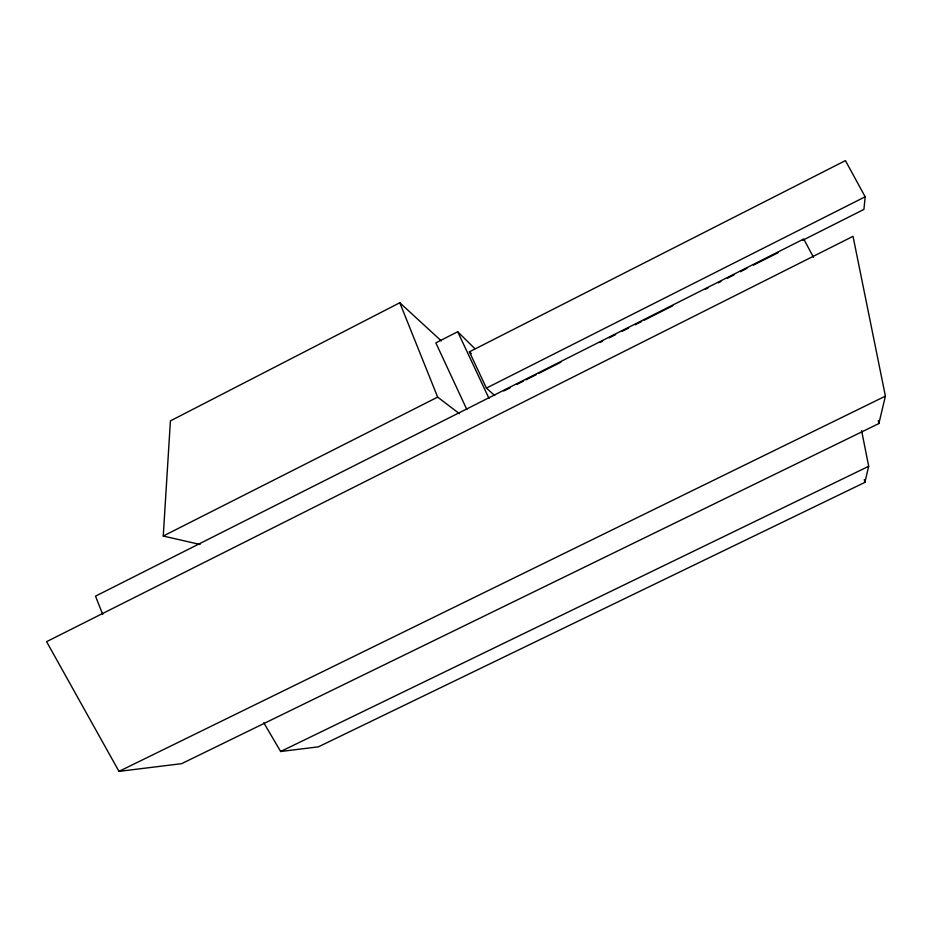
<?xml version="1.0" encoding="UTF-8"?>
<svg xmlns="http://www.w3.org/2000/svg" width="932" height="932" viewBox="0 0 932 932"><rect width="100%" height="100%" fill="white"/><g stroke="black" fill="none" stroke-linecap="round" stroke-linejoin="round"><path stroke-width="1.4" d="M200.065 544.463L163.251 536.04L170.405 420.891L399.793 302.749L441.314 340.902M494.706 395.564L486.411 388.096L469.39 351.842L845.417 160.619L865.176 196.78L863.917 209.409L802.813 240.211M263.779 722.789L280.649 751.495L318.395 746.847L864.861 482.392L868.694 466.291L861.599 430.642M878.876 423.547L885.4 396.135L853.025 236.344L46.6 641.67L118.97 771.381L181.6 763.669L878.876 423.547L878.305 420.693M474.598 348.405L457.694 331.734L435.85 342.894L466.85 409.544M163.251 536.04L437.656 397.114L459.499 413.738M486.411 388.096L865.176 196.78M503.804 390.974L510.305 387.7M516.806 384.427L523.306 381.141M525.904 379.837L536.308 374.594M538.906 373.278L561.006 362.14M600.01 342.475L602.608 341.159M609.109 337.885L615.609 334.611M622.11 331.326L628.611 328.052M635.111 324.779L641.612 321.493M644.21 320.189L672.811 305.766M705.314 289.374L707.912 288.07M718.316 282.827L720.914 281.511M727.414 278.237L733.915 274.952M740.416 271.678L746.916 268.404M753.417 265.119L778.115 252.665M118.97 771.381L885.4 396.135M280.649 751.495L868.694 466.291M469.39 351.842L471.312 353.694M813.519 257.36L803.734 239.011L95.507 596.154L102.73 614.456M457.694 331.734L488.985 398.383M399.793 302.749L437.656 397.114M864.29 479.537L864.861 482.392"/></g></svg>
